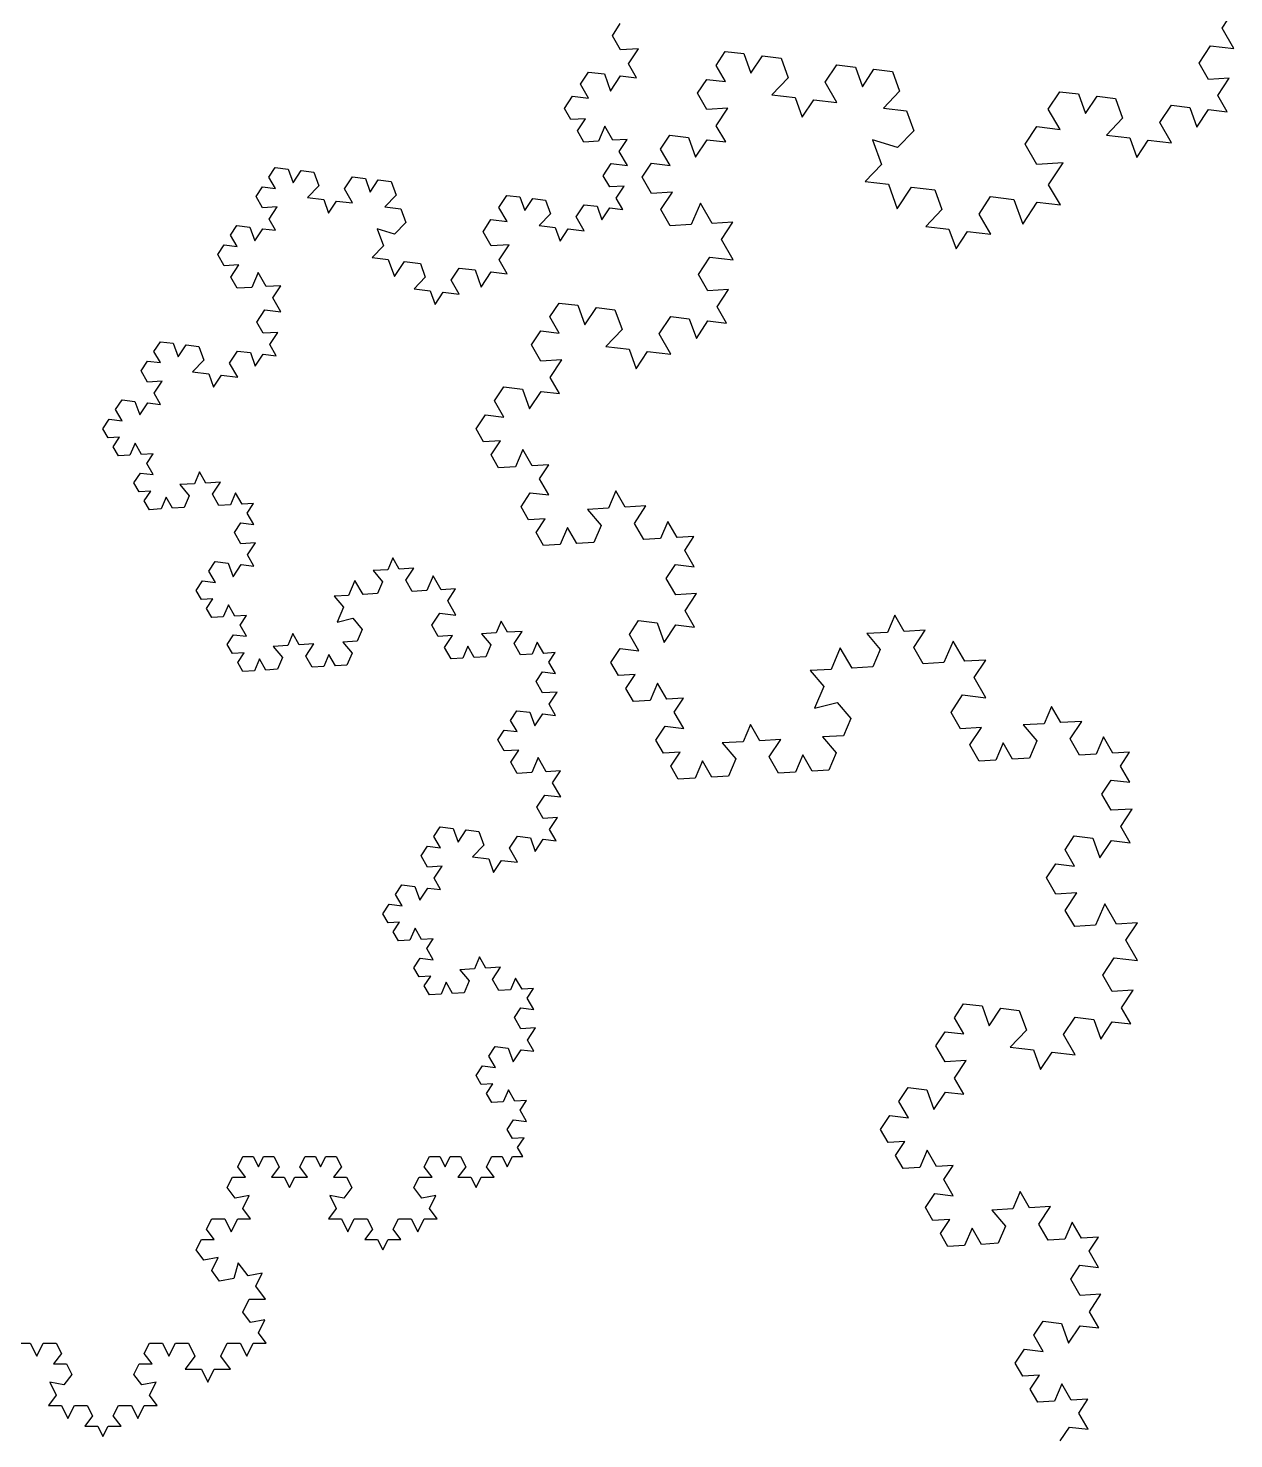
# Model space of a CAD drawing. Header units: inches. Extents: x 15 to 91, y 8 to 301.
# Drawn here: x 54.75 to 59.05, y 245.2 to 250.24 of the extents above; entities that cross this region are included whole.
import ezdxf

# ---------------------------------------------------------------- set-up
doc = ezdxf.new("R2010")
doc.units = ezdxf.units.IN
doc.header["$MEASUREMENT"] = 0
doc.layers.add('2 - Engrave - Shallow (VECTOR)', color=1, linetype='Continuous', true_color=0xff0000)

msp = doc.modelspace()

# ---------------------------------------------------------------- linework, layer by layer
at = {"layer": '2 - Engrave - Shallow (VECTOR)'}
for p, q in [((59.011, 250.2351), (59.0522, 250.2975)), ((56.833, 250.2084), (56.8615, 250.2516)), ((56.8619, 250.1583), (56.833, 250.2084)), ((59.0528, 250.1627), (59.011, 250.2351)), ((56.9265, 250.1621), (56.8619, 250.1583)), ((56.8909, 250.1081), (56.9265, 250.1621)), ((58.9286, 250.1103), (58.9698, 250.1727)), ((58.9698, 250.1727), (59.0528, 250.1627)), ((56.9198, 250.058), (56.8909, 250.1081)), ((57.2034, 250.1026), (57.2363, 250.1525)), ((57.2363, 250.1525), (57.3027, 250.1445)), ((57.3027, 250.1445), (57.3279, 250.0742)), ((57.3279, 250.0742), (57.3691, 250.1365)), ((57.3691, 250.1365), (57.4355, 250.1285)), ((57.4355, 250.1285), (57.4607, 250.0582)), ((58.962, 250.0524), (58.9286, 250.1103)), ((56.7189, 250.0356), (56.7474, 250.0788)), ((56.7474, 250.0788), (56.8049, 250.0719)), ((56.8049, 250.0719), (56.8267, 250.0109)), ((56.8267, 250.0109), (56.8624, 250.0649)), ((56.8624, 250.0649), (56.9198, 250.058)), ((57.2368, 250.0447), (57.2034, 250.1026)), ((57.4607, 250.0582), (57.4029, 249.9978)), ((57.5935, 250.0422), (57.6347, 250.1046)), ((57.6347, 250.1046), (57.7011, 250.0966)), ((57.7011, 250.0966), (57.7263, 250.0262)), ((57.7263, 250.0262), (57.7675, 250.0886)), ((57.7675, 250.0886), (57.8338, 250.0806)), ((57.8338, 250.0806), (57.859, 250.0102)), ((59.0367, 250.0569), (58.962, 250.0524)), ((58.9955, 249.9945), (59.0367, 250.0569)), ((56.7479, 249.9855), (56.7189, 250.0356)), ((57.1374, 250.0028), (57.1704, 250.0527)), ((57.1704, 250.0527), (57.2368, 250.0447)), ((57.6353, 249.9698), (57.5935, 250.0422)), ((57.859, 250.0102), (57.8013, 249.9498)), ((58.3902, 249.9462), (58.4314, 250.0086)), ((58.4314, 250.0086), (58.4978, 250.0006)), ((56.6619, 249.9492), (56.6904, 249.9924)), ((56.6904, 249.9924), (56.7479, 249.9855)), ((57.1709, 249.9449), (57.1374, 250.0028)), ((57.4029, 249.9978), (57.4859, 249.9878)), ((57.4859, 249.9878), (57.5111, 249.9174)), ((57.5111, 249.9174), (57.5523, 249.9798)), ((57.5523, 249.9798), (57.6353, 249.9698)), ((58.4978, 250.0006), (58.523, 249.9302)), ((58.523, 249.9302), (58.5642, 249.9926)), ((58.5642, 249.9926), (58.6306, 249.9846)), ((58.6306, 249.9846), (58.6558, 249.9142)), ((58.7885, 249.8982), (58.8297, 249.9606)), ((58.8297, 249.9606), (58.8961, 249.9526)), ((59.0289, 249.9366), (58.9955, 249.9945)), ((56.685, 249.9091), (56.6619, 249.9492)), ((56.7367, 249.9122), (56.685, 249.9091)), ((56.7082, 249.869), (56.7367, 249.9122)), ((57.2455, 249.9494), (57.1709, 249.9449)), ((57.2043, 249.887), (57.2455, 249.9494)), ((57.8013, 249.9498), (57.8842, 249.9398)), ((57.8842, 249.9398), (57.9094, 249.8694)), ((58.432, 249.8738), (58.3902, 249.9462)), ((58.6558, 249.9142), (58.598, 249.8538)), ((58.8961, 249.9526), (58.9213, 249.8822)), ((58.9213, 249.8822), (58.9625, 249.9446)), ((58.9625, 249.9446), (59.0289, 249.9366)), ((56.7313, 249.8289), (56.7082, 249.869)), ((56.8057, 249.8852), (56.783, 249.832)), ((56.8347, 249.8351), (56.8057, 249.8852)), ((57.2378, 249.8291), (57.2043, 249.887)), ((57.9094, 249.8694), (57.8516, 249.809)), ((58.3078, 249.8214), (58.349, 249.8838)), ((58.349, 249.8838), (58.432, 249.8738)), ((58.598, 249.8538), (58.6809, 249.8438)), ((58.8303, 249.8258), (58.7885, 249.8982)), ((56.783, 249.832), (56.7313, 249.8289)), ((56.8863, 249.8382), (56.8347, 249.8351)), ((56.8578, 249.795), (56.8863, 249.8382)), ((57.0056, 249.8031), (57.0386, 249.8531)), ((57.0391, 249.7452), (57.0056, 249.8031)), ((57.0386, 249.8531), (57.105, 249.8451)), ((57.105, 249.8451), (57.1302, 249.7747)), ((57.1302, 249.7747), (57.1714, 249.8371)), ((57.1714, 249.8371), (57.2378, 249.8291)), ((57.8516, 249.809), (57.7624, 249.8366)), ((57.7624, 249.8366), (57.7939, 249.7486)), ((58.3496, 249.749), (58.3078, 249.8214)), ((58.6809, 249.8438), (58.7061, 249.7734)), ((58.7061, 249.7734), (58.7473, 249.8358)), ((58.7473, 249.8358), (58.8303, 249.8258)), ((56.8867, 249.7449), (56.8578, 249.795)), ((56.9397, 249.7033), (56.9727, 249.7532)), ((56.9727, 249.7532), (57.0391, 249.7452)), ((58.4429, 249.7546), (58.3496, 249.749)), ((58.3914, 249.6766), (58.4429, 249.7546)), ((55.6064, 249.7033), (55.6292, 249.7379)), ((55.6295, 249.6632), (55.6064, 249.7033)), ((55.6292, 249.7379), (55.6752, 249.7323)), ((55.6752, 249.7323), (55.6926, 249.6836)), ((55.6926, 249.6836), (55.7211, 249.7268)), ((55.7211, 249.7268), (55.7671, 249.7213)), ((55.7671, 249.7213), (55.7845, 249.6725)), ((55.8765, 249.6615), (55.905, 249.7046)), ((55.905, 249.7046), (55.9509, 249.6991)), ((56.8008, 249.7086), (56.8293, 249.7518)), ((56.8239, 249.6685), (56.8008, 249.7086)), ((56.8293, 249.7518), (56.8867, 249.7449)), ((56.9731, 249.6454), (56.9397, 249.7033)), ((57.7939, 249.7486), (57.7361, 249.6882)), ((55.5607, 249.6342), (55.5836, 249.6688)), ((55.5836, 249.6688), (55.6295, 249.6632)), ((55.7845, 249.6725), (55.7445, 249.6307)), ((55.9054, 249.6113), (55.8765, 249.6615)), ((55.9509, 249.6991), (55.9684, 249.6504)), ((55.9684, 249.6504), (55.9969, 249.6936)), ((55.9969, 249.6936), (56.0429, 249.688)), ((56.0429, 249.688), (56.0603, 249.6393)), ((56.8756, 249.6716), (56.8239, 249.6685)), ((56.8471, 249.6284), (56.8756, 249.6716)), ((57.7361, 249.6882), (57.819, 249.6782)), ((57.819, 249.6782), (57.8505, 249.5902)), ((57.8505, 249.5902), (57.902, 249.6682)), ((57.902, 249.6682), (57.985, 249.6582)), ((57.985, 249.6582), (58.0102, 249.5878)), ((58.4332, 249.6042), (58.3914, 249.6766)), ((55.5839, 249.5941), (55.5607, 249.6342)), ((55.7445, 249.6307), (55.802, 249.6238)), ((55.802, 249.6238), (55.8194, 249.5751)), ((55.8194, 249.5751), (55.8479, 249.6183)), ((55.8479, 249.6183), (55.9054, 249.6113)), ((56.0603, 249.6393), (56.0203, 249.5975)), ((56.428, 249.595), (56.4565, 249.6382)), ((56.4565, 249.6382), (56.5025, 249.6327)), ((56.5025, 249.6327), (56.52, 249.5839)), ((56.52, 249.5839), (56.5485, 249.6271)), ((56.5485, 249.6271), (56.5944, 249.6216)), ((56.5944, 249.6216), (56.6119, 249.5728)), ((56.7038, 249.5618), (56.7323, 249.605)), ((56.7323, 249.605), (56.7783, 249.5994)), ((56.8702, 249.5884), (56.8471, 249.6284)), ((57.0478, 249.6499), (56.9731, 249.6454)), ((57.0066, 249.5875), (57.0478, 249.6499)), ((57.1475, 249.6109), (57.1147, 249.5341)), ((57.1893, 249.5385), (57.1475, 249.6109)), ((58.143, 249.5718), (58.1842, 249.6342)), ((58.1842, 249.6342), (58.2672, 249.6242)), ((58.2672, 249.6242), (58.2987, 249.5362)), ((58.2987, 249.5362), (58.3502, 249.6142)), ((58.3502, 249.6142), (58.4332, 249.6042)), ((55.6356, 249.5972), (55.5839, 249.5941)), ((55.607, 249.554), (55.6356, 249.5972)), ((55.6302, 249.5139), (55.607, 249.554)), ((56.0203, 249.5975), (56.0778, 249.5906)), ((56.0778, 249.5906), (56.0952, 249.5418)), ((56.371, 249.5086), (56.3995, 249.5518)), ((56.3995, 249.5518), (56.457, 249.5449)), ((56.457, 249.5449), (56.428, 249.595)), ((56.6119, 249.5728), (56.5719, 249.531)), ((56.7327, 249.5117), (56.7038, 249.5618)), ((56.7783, 249.5994), (56.7957, 249.5507)), ((56.7957, 249.5507), (56.8243, 249.5939)), ((56.8243, 249.5939), (56.8702, 249.5884)), ((57.04, 249.5296), (57.0066, 249.5875)), ((58.0102, 249.5878), (57.9524, 249.5274)), ((58.1848, 249.4994), (58.143, 249.5718)), ((55.4695, 249.496), (55.4923, 249.5305)), ((55.4923, 249.5305), (55.5383, 249.525)), ((55.5383, 249.525), (55.5557, 249.4763)), ((55.5557, 249.4763), (55.5842, 249.5195)), ((55.5842, 249.5195), (55.6302, 249.5139)), ((56.0552, 249.5), (55.9934, 249.5191)), ((55.9934, 249.5191), (56.0152, 249.4582)), ((56.0952, 249.5418), (56.0552, 249.5)), ((56.3999, 249.4585), (56.371, 249.5086)), ((56.5719, 249.531), (56.6293, 249.5241)), ((56.6293, 249.5241), (56.6468, 249.4754)), ((56.6468, 249.4754), (56.6753, 249.5186)), ((56.6753, 249.5186), (56.7327, 249.5117)), ((57.1147, 249.5341), (57.04, 249.5296)), ((57.2639, 249.543), (57.1893, 249.5385)), ((57.2227, 249.4806), (57.2639, 249.543)), ((57.9524, 249.5274), (58.0354, 249.5174)), ((58.0354, 249.5174), (58.0606, 249.447)), ((58.0606, 249.447), (58.1018, 249.5094)), ((58.1018, 249.5094), (58.1848, 249.4994)), ((55.4239, 249.4269), (55.4467, 249.4614)), ((55.4467, 249.4614), (55.4926, 249.4559)), ((55.4926, 249.4559), (55.4695, 249.496)), ((56.0152, 249.4582), (55.9752, 249.4164)), ((56.4645, 249.4624), (56.3999, 249.4585)), ((56.4289, 249.4084), (56.4645, 249.4624)), ((57.2645, 249.4082), (57.2227, 249.4806)), ((55.447, 249.3868), (55.4239, 249.4269)), ((55.9752, 249.4164), (56.0326, 249.4095)), ((56.0326, 249.4095), (56.0544, 249.3486)), ((56.0544, 249.3486), (56.0901, 249.4026)), ((56.0901, 249.4026), (56.1475, 249.3956)), ((56.4578, 249.3583), (56.4289, 249.4084)), ((57.1403, 249.3558), (57.1815, 249.4182)), ((57.1815, 249.4182), (57.2645, 249.4082)), ((55.4987, 249.3899), (55.447, 249.3868)), ((55.4701, 249.3467), (55.4987, 249.3899)), ((55.5677, 249.3629), (55.545, 249.3097)), ((55.5966, 249.3128), (55.5677, 249.3629)), ((56.1475, 249.3956), (56.165, 249.3469)), ((56.2569, 249.3358), (56.2854, 249.379)), ((56.2854, 249.379), (56.3429, 249.3721)), ((56.3429, 249.3721), (56.3647, 249.3112)), ((56.3647, 249.3112), (56.4003, 249.3652)), ((56.4003, 249.3652), (56.4578, 249.3583)), ((57.1738, 249.2979), (57.1403, 249.3558)), ((55.4933, 249.3066), (55.4701, 249.3467)), ((55.545, 249.3097), (55.4933, 249.3066)), ((55.6483, 249.3159), (55.5966, 249.3128)), ((55.6198, 249.2727), (55.6483, 249.3159)), ((56.165, 249.3469), (56.125, 249.3051)), ((56.125, 249.3051), (56.1824, 249.2982)), ((56.2858, 249.2857), (56.2569, 249.3358)), ((57.2484, 249.3024), (57.1738, 249.2979)), ((57.2072, 249.24), (57.2484, 249.3024)), ((55.6487, 249.2226), (55.6198, 249.2727)), ((56.1824, 249.2982), (56.1999, 249.2494)), ((56.1999, 249.2494), (56.2284, 249.2926)), ((56.2284, 249.2926), (56.2858, 249.2857)), ((56.6102, 249.2042), (56.6431, 249.2541)), ((56.6431, 249.2541), (56.7095, 249.2461)), ((55.5627, 249.1863), (55.5913, 249.2295)), ((55.5913, 249.2295), (55.6487, 249.2226)), ((56.6436, 249.1463), (56.6102, 249.2042)), ((56.7095, 249.2461), (56.7347, 249.1757)), ((56.7347, 249.1757), (56.7759, 249.2381)), ((56.7759, 249.2381), (56.8423, 249.2301)), ((56.8423, 249.2301), (56.8675, 249.1597)), ((57.0003, 249.1437), (57.0415, 249.2061)), ((57.0415, 249.2061), (57.1079, 249.1981)), ((57.2406, 249.1821), (57.2072, 249.24)), ((55.5859, 249.1462), (55.5627, 249.1863)), ((55.6376, 249.1493), (55.5859, 249.1462)), ((55.609, 249.1061), (55.6376, 249.1493)), ((56.5442, 249.1043), (56.5772, 249.1543)), ((56.5772, 249.1543), (56.6436, 249.1463)), ((56.8675, 249.1597), (56.8097, 249.0993)), ((57.1079, 249.1981), (57.1331, 249.1277)), ((57.1331, 249.1277), (57.1742, 249.1901)), ((57.1742, 249.1901), (57.2406, 249.1821)), ((55.1957, 249.0813), (55.2185, 249.1159)), ((55.2185, 249.1159), (55.2645, 249.1103)), ((55.2645, 249.1103), (55.2819, 249.0616)), ((55.2819, 249.0616), (55.3104, 249.1048)), ((55.3104, 249.1048), (55.3564, 249.0993)), ((55.3564, 249.0993), (55.3738, 249.0505)), ((55.6322, 249.066), (55.609, 249.1061)), ((56.5777, 249.0464), (56.5442, 249.1043)), ((56.8097, 249.0993), (56.8927, 249.0893)), ((57.0421, 249.0713), (57.0003, 249.1437)), ((55.2188, 249.0412), (55.1957, 249.0813)), ((55.3738, 249.0505), (55.3338, 249.0087)), ((55.4658, 249.0394), (55.4943, 249.0826)), ((55.4943, 249.0826), (55.5403, 249.0771)), ((55.5403, 249.0771), (55.5577, 249.0284)), ((55.5577, 249.0284), (55.5862, 249.0716)), ((55.5862, 249.0716), (55.6322, 249.066)), ((56.6523, 249.0509), (56.5777, 249.0464)), ((56.6111, 248.9885), (56.6523, 249.0509)), ((56.8927, 249.0893), (56.9179, 249.0189)), ((56.9179, 249.0189), (56.9591, 249.0813)), ((56.9591, 249.0813), (57.0421, 249.0713)), ((55.1501, 249.0122), (55.1729, 249.0468)), ((55.1732, 248.9721), (55.1501, 249.0122)), ((55.1729, 249.0468), (55.2188, 249.0412)), ((55.3338, 249.0087), (55.3913, 249.0018)), ((55.3913, 249.0018), (55.4087, 248.9531)), ((55.4947, 248.9893), (55.4658, 249.0394)), ((55.2249, 248.9752), (55.1732, 248.9721)), ((55.1964, 248.932), (55.2249, 248.9752)), ((55.4087, 248.9531), (55.4373, 248.9962)), ((55.4373, 248.9962), (55.4947, 248.9893)), ((56.4124, 248.9047), (56.4454, 248.9546)), ((56.4454, 248.9546), (56.5118, 248.9466)), ((56.6445, 248.9306), (56.6111, 248.9885)), ((55.0588, 248.874), (55.0816, 248.9085)), ((55.0816, 248.9085), (55.1276, 248.903)), ((55.1276, 248.903), (55.145, 248.8543)), ((55.145, 248.8543), (55.1735, 248.8975)), ((55.1735, 248.8975), (55.2195, 248.8919)), ((55.2195, 248.8919), (55.1964, 248.932)), ((56.4459, 248.8468), (56.4124, 248.9047)), ((56.5118, 248.9466), (56.537, 248.8762)), ((56.537, 248.8762), (56.5782, 248.9386)), ((56.5782, 248.9386), (56.6445, 248.9306)), ((55.0819, 248.8339), (55.0588, 248.874)), ((56.3465, 248.8049), (56.3795, 248.8548)), ((56.3795, 248.8548), (56.4459, 248.8468)), ((55.0132, 248.8049), (55.036, 248.8394)), ((55.0317, 248.7728), (55.0132, 248.8049)), ((55.036, 248.8394), (55.0819, 248.8339)), ((56.3733, 248.7585), (56.3465, 248.8049)), ((55.073, 248.7753), (55.0317, 248.7728)), ((55.0502, 248.7407), (55.073, 248.7753)), ((55.1282, 248.7537), (55.1101, 248.7111)), ((55.1514, 248.7136), (55.1282, 248.7537)), ((56.433, 248.7621), (56.3733, 248.7585)), ((56.4, 248.7122), (56.433, 248.7621)), ((55.0687, 248.7086), (55.0502, 248.7407)), ((55.1101, 248.7111), (55.0687, 248.7086)), ((55.1927, 248.7161), (55.1514, 248.7136)), ((55.1699, 248.6815), (55.1927, 248.7161)), ((56.4267, 248.6659), (56.4, 248.7122)), ((56.5127, 248.7309), (56.4865, 248.6695)), ((56.5462, 248.673), (56.5127, 248.7309)), ((55.1243, 248.6124), (55.1471, 248.647)), ((55.1471, 248.647), (55.1931, 248.6414)), ((55.1931, 248.6414), (55.1699, 248.6815)), ((55.3584, 248.6514), (55.3402, 248.6088)), ((55.3815, 248.6113), (55.3584, 248.6514)), ((56.4865, 248.6695), (56.4267, 248.6659)), ((56.6059, 248.6766), (56.5462, 248.673)), ((56.5729, 248.6267), (56.6059, 248.6766)), ((55.1428, 248.5803), (55.1243, 248.6124)), ((55.3402, 248.6088), (55.2885, 248.6057)), ((55.2885, 248.6057), (55.322, 248.5662)), ((55.4332, 248.6144), (55.3815, 248.6113)), ((55.4047, 248.5712), (55.4332, 248.6144)), ((56.6063, 248.5688), (56.5729, 248.6267)), ((55.1841, 248.5828), (55.1428, 248.5803)), ((55.1613, 248.5483), (55.1841, 248.5828)), ((55.1798, 248.5162), (55.1613, 248.5483)), ((55.2394, 248.5612), (55.2212, 248.5187)), ((55.2625, 248.5211), (55.2394, 248.5612)), ((55.322, 248.5662), (55.3038, 248.5236)), ((55.4278, 248.5311), (55.4047, 248.5712)), ((55.4874, 248.5761), (55.4692, 248.5336)), ((55.5105, 248.536), (55.4874, 248.5761)), ((56.507, 248.5269), (56.54, 248.5768)), ((56.54, 248.5768), (56.6063, 248.5688)), ((56.8452, 248.5831), (56.8189, 248.5216)), ((56.8786, 248.5252), (56.8452, 248.5831)), ((55.2212, 248.5187), (55.1798, 248.5162)), ((55.3038, 248.5236), (55.2625, 248.5211)), ((55.4692, 248.5336), (55.4278, 248.5311)), ((55.5518, 248.5385), (55.5105, 248.536)), ((55.529, 248.504), (55.5518, 248.5385)), ((55.5522, 248.4639), (55.529, 248.504)), ((56.5337, 248.4805), (56.507, 248.5269)), ((56.8189, 248.5216), (56.7443, 248.5172)), ((56.7443, 248.5172), (56.7926, 248.4601)), ((56.9532, 248.5297), (56.8786, 248.5252)), ((56.912, 248.4673), (56.9532, 248.5297)), ((55.4834, 248.4348), (55.5062, 248.4694)), ((55.5062, 248.4694), (55.5522, 248.4639)), ((56.5935, 248.4841), (56.5337, 248.4805)), ((56.5605, 248.4342), (56.5935, 248.4841)), ((56.6732, 248.453), (56.6469, 248.3915)), ((56.7067, 248.3951), (56.6732, 248.453)), ((56.7926, 248.4601), (56.7664, 248.3986)), ((56.9455, 248.4094), (56.912, 248.4673)), ((57.0314, 248.4745), (57.0052, 248.413)), ((57.0649, 248.4166), (57.0314, 248.4745)), ((55.5065, 248.3948), (55.4834, 248.4348)), ((55.5582, 248.3979), (55.5065, 248.3948)), ((55.5297, 248.3547), (55.5582, 248.3979)), ((56.5872, 248.3879), (56.5605, 248.4342)), ((56.7664, 248.3986), (56.7067, 248.3951)), ((57.0052, 248.413), (56.9455, 248.4094)), ((57.1246, 248.4201), (57.0649, 248.4166)), ((57.0916, 248.3702), (57.1246, 248.4201)), ((55.5528, 248.3146), (55.5297, 248.3547)), ((56.0489, 248.3443), (56.0307, 248.3018)), ((56.072, 248.3042), (56.0489, 248.3443)), ((56.6469, 248.3915), (56.5872, 248.3879)), ((57.1251, 248.3123), (57.0916, 248.3702)), ((55.3921, 248.2966), (55.4149, 248.3312)), ((55.4153, 248.2565), (55.3921, 248.2966)), ((55.4149, 248.3312), (55.4609, 248.3256)), ((55.4609, 248.3256), (55.4784, 248.2769)), ((55.4784, 248.2769), (55.5069, 248.3201)), ((55.5069, 248.3201), (55.5528, 248.3146)), ((56.0307, 248.3018), (55.979, 248.2987)), ((55.979, 248.2987), (56.0125, 248.2592)), ((56.1237, 248.3073), (56.072, 248.3042)), ((56.0951, 248.2641), (56.1237, 248.3073)), ((57.0257, 248.2704), (57.0587, 248.3203)), ((57.0587, 248.3203), (57.1251, 248.3123)), ((55.3465, 248.2275), (55.3693, 248.2621)), ((55.3693, 248.2621), (55.4153, 248.2565)), ((55.9137, 248.2636), (55.891, 248.2104)), ((55.9426, 248.2135), (55.9137, 248.2636)), ((56.0125, 248.2592), (55.9943, 248.2166)), ((56.1183, 248.2241), (56.0951, 248.2641)), ((56.1927, 248.2804), (56.17, 248.2272)), ((56.2216, 248.2303), (56.1927, 248.2804)), ((57.0592, 248.2125), (57.0257, 248.2704)), ((55.365, 248.1954), (55.3465, 248.2275)), ((55.4064, 248.1979), (55.365, 248.1954)), ((55.3835, 248.1634), (55.4064, 248.1979)), ((55.891, 248.2104), (55.8393, 248.2073)), ((55.8393, 248.2073), (55.8728, 248.1678)), ((55.9943, 248.2166), (55.9426, 248.2135)), ((56.17, 248.2272), (56.1183, 248.2241)), ((56.2733, 248.2334), (56.2216, 248.2303)), ((56.2448, 248.1902), (56.2733, 248.2334)), ((57.1338, 248.217), (57.0592, 248.2125)), ((57.0926, 248.1546), (57.1338, 248.217)), ((55.4021, 248.1313), (55.3835, 248.1634)), ((55.4616, 248.1763), (55.4434, 248.1338)), ((55.4847, 248.1362), (55.4616, 248.1763)), ((55.8728, 248.1678), (55.85, 248.1146)), ((56.1877, 248.1038), (56.2163, 248.147)), ((56.2163, 248.147), (56.2737, 248.14)), ((56.2737, 248.14), (56.2448, 248.1902)), ((57.126, 248.0967), (57.0926, 248.1546)), ((55.4434, 248.1338), (55.4021, 248.1313)), ((55.5261, 248.1387), (55.4847, 248.1362)), ((55.5032, 248.1042), (55.5261, 248.1387)), ((55.5264, 248.0641), (55.5032, 248.1042)), ((55.85, 248.1146), (55.9063, 248.1284)), ((55.9063, 248.1284), (55.9397, 248.0889)), ((56.2109, 248.0637), (56.1877, 248.1038)), ((56.4357, 248.1187), (56.4176, 248.0761)), ((56.4589, 248.0786), (56.4357, 248.1187)), ((56.8939, 248.0707), (56.9269, 248.1207)), ((56.9269, 248.1207), (56.9932, 248.1127)), ((56.9932, 248.1127), (57.0184, 248.0423)), ((57.0184, 248.0423), (57.0596, 248.1047)), ((57.0596, 248.1047), (57.126, 248.0967)), ((57.8425, 248.1397), (57.8162, 248.0782)), ((57.8759, 248.0817), (57.8425, 248.1397)), ((55.4576, 248.0351), (55.4804, 248.0696)), ((55.4804, 248.0696), (55.5264, 248.0641)), ((55.6917, 248.074), (55.6735, 248.0314)), ((55.7149, 248.0339), (55.6917, 248.074)), ((55.9215, 248.0463), (55.8699, 248.0432)), ((55.8699, 248.0432), (55.9034, 248.0037)), ((55.9397, 248.0889), (55.9215, 248.0463)), ((56.2626, 248.0668), (56.2109, 248.0637)), ((56.234, 248.0236), (56.2626, 248.0668)), ((56.4176, 248.0761), (56.3659, 248.073)), ((56.3659, 248.073), (56.3994, 248.0335)), ((56.5106, 248.0817), (56.4589, 248.0786)), ((56.482, 248.0385), (56.5106, 248.0817)), ((56.5647, 248.0434), (56.5465, 248.0009)), ((56.5879, 248.0033), (56.5647, 248.0434)), ((56.9273, 248.0128), (56.8939, 248.0707)), ((57.8162, 248.0782), (57.7416, 248.0737)), ((57.7416, 248.0737), (57.79, 248.0167)), ((57.9506, 248.0862), (57.8759, 248.0817)), ((57.9094, 248.0238), (57.9506, 248.0862)), ((58.0503, 248.0473), (58.0174, 247.9704)), ((58.0921, 247.9749), (58.0503, 248.0473)), ((55.4761, 248.003), (55.4576, 248.0351)), ((55.5175, 248.0055), (55.4761, 248.003)), ((55.4947, 247.9709), (55.5175, 248.0055)), ((55.6735, 248.0314), (55.6219, 248.0283)), ((55.6219, 248.0283), (55.6554, 247.9889)), ((55.7665, 248.037), (55.7149, 248.0339)), ((55.738, 247.9938), (55.7665, 248.037)), ((55.7612, 247.9537), (55.738, 247.9938)), ((55.8207, 247.9988), (55.8025, 247.9562)), ((55.8438, 247.9587), (55.8207, 247.9988)), ((55.9034, 248.0037), (55.8852, 247.9612)), ((56.2572, 247.9835), (56.234, 248.0236)), ((56.3167, 248.0285), (56.2985, 247.986)), ((56.3399, 247.9885), (56.3167, 248.0285)), ((56.3812, 247.9909), (56.3399, 247.9885)), ((56.3994, 248.0335), (56.3812, 247.9909)), ((56.5052, 247.9984), (56.482, 248.0385)), ((56.5465, 248.0009), (56.5052, 247.9984)), ((56.6292, 248.0058), (56.5879, 248.0033)), ((56.6064, 247.9713), (56.6292, 248.0058)), ((56.828, 247.9709), (56.8609, 248.0208)), ((56.8609, 248.0208), (56.9273, 248.0128)), ((57.6473, 248.0231), (57.6144, 247.9462)), ((57.6891, 247.9507), (57.6473, 248.0231)), ((57.79, 248.0167), (57.7637, 247.9552)), ((57.9428, 247.9659), (57.9094, 248.0238)), ((55.5132, 247.9388), (55.4947, 247.9709)), ((55.5545, 247.9413), (55.5132, 247.9388)), ((55.5727, 247.9839), (55.5545, 247.9413)), ((55.5958, 247.9438), (55.5727, 247.9839)), ((55.6372, 247.9463), (55.5958, 247.9438)), ((55.6554, 247.9889), (55.6372, 247.9463)), ((55.8025, 247.9562), (55.7612, 247.9537)), ((55.8852, 247.9612), (55.8438, 247.9587)), ((56.2985, 247.986), (56.2572, 247.9835)), ((56.6295, 247.9312), (56.6064, 247.9713)), ((56.8547, 247.9246), (56.828, 247.9709)), ((57.6144, 247.9462), (57.5398, 247.9417)), ((57.5398, 247.9417), (57.5882, 247.8847)), ((57.7637, 247.9552), (57.6891, 247.9507)), ((58.0174, 247.9704), (57.9428, 247.9659)), ((58.1667, 247.9794), (58.0921, 247.9749)), ((58.1255, 247.917), (58.1667, 247.9794)), ((56.5607, 247.9022), (56.5836, 247.9367)), ((56.5839, 247.8621), (56.5607, 247.9022)), ((56.5836, 247.9367), (56.6295, 247.9312)), ((56.9144, 247.9282), (56.8547, 247.9246)), ((56.8815, 247.8782), (56.9144, 247.9282)), ((56.9942, 247.897), (56.9679, 247.8355)), ((57.0276, 247.8391), (56.9942, 247.897)), ((58.1673, 247.8446), (58.1255, 247.917)), ((56.6356, 247.8652), (56.5839, 247.8621)), ((56.607, 247.822), (56.6356, 247.8652)), ((56.9082, 247.8319), (56.8815, 247.8782)), ((57.0873, 247.8427), (57.0276, 247.8391)), ((57.0544, 247.7928), (57.0873, 247.8427)), ((57.5882, 247.8847), (57.5553, 247.8078)), ((58.0431, 247.7922), (58.0843, 247.8546)), ((58.0843, 247.8546), (58.1673, 247.8446)), ((56.4695, 247.7639), (56.4923, 247.7985)), ((56.4923, 247.7985), (56.5383, 247.7929)), ((56.5383, 247.7929), (56.5557, 247.7442)), ((56.6302, 247.7819), (56.607, 247.822)), ((56.9679, 247.8355), (56.9082, 247.8319)), ((57.0878, 247.7348), (57.0544, 247.7928)), ((57.5553, 247.8078), (57.6365, 247.8277)), ((57.6365, 247.8277), (57.6849, 247.7707)), ((58.0765, 247.7343), (58.0431, 247.7922)), ((58.4013, 247.8137), (58.3751, 247.7522)), ((58.4348, 247.7558), (58.4013, 247.8137)), ((56.4926, 247.7238), (56.4695, 247.7639)), ((56.5557, 247.7442), (56.5842, 247.7874)), ((56.5842, 247.7874), (56.6302, 247.7819)), ((56.9885, 247.6929), (57.0214, 247.7428)), ((57.0214, 247.7428), (57.0878, 247.7348)), ((57.3266, 247.7492), (57.3004, 247.6877)), ((57.3601, 247.6913), (57.3266, 247.7492)), ((57.6849, 247.7707), (57.6586, 247.7092)), ((58.1512, 247.7387), (58.0765, 247.7343)), ((58.11, 247.6764), (58.1512, 247.7387)), ((58.3751, 247.7522), (58.3004, 247.7477)), ((58.3004, 247.7477), (58.3488, 247.6907)), ((58.5094, 247.7602), (58.4348, 247.7558)), ((58.4682, 247.6979), (58.5094, 247.7602)), ((56.4239, 247.6948), (56.4467, 247.7294)), ((56.447, 247.6547), (56.4239, 247.6948)), ((56.4467, 247.7294), (56.4926, 247.7238)), ((57.0152, 247.6466), (56.9885, 247.6929)), ((57.4347, 247.6957), (57.3601, 247.6913)), ((57.3935, 247.6333), (57.4347, 247.6957)), ((57.6586, 247.7092), (57.584, 247.7047)), ((57.584, 247.7047), (57.6323, 247.6477)), ((58.3488, 247.6907), (58.3225, 247.6292)), ((58.5016, 247.6399), (58.4682, 247.6979)), ((58.5876, 247.705), (58.5614, 247.6435)), ((58.6211, 247.6471), (58.5876, 247.705)), ((56.4987, 247.6578), (56.447, 247.6547)), ((56.4701, 247.6146), (56.4987, 247.6578)), ((57.0749, 247.6502), (57.0152, 247.6466)), ((57.042, 247.6003), (57.0749, 247.6502)), ((57.3004, 247.6877), (57.2257, 247.6832)), ((57.2257, 247.6832), (57.2741, 247.6262)), ((57.5129, 247.6405), (57.4867, 247.579)), ((57.5464, 247.5826), (57.5129, 247.6405)), ((57.6323, 247.6477), (57.6061, 247.5862)), ((58.1434, 247.6184), (58.11, 247.6764)), ((58.2294, 247.6835), (58.2031, 247.622)), ((58.2628, 247.6256), (58.2294, 247.6835)), ((58.5614, 247.6435), (58.5016, 247.6399)), ((58.6808, 247.6507), (58.6211, 247.6471)), ((58.6478, 247.6008), (58.6808, 247.6507)), ((56.4933, 247.5745), (56.4701, 247.6146)), ((56.5677, 247.6309), (56.545, 247.5776)), ((56.5966, 247.5807), (56.5677, 247.6309)), ((57.0687, 247.5539), (57.042, 247.6003)), ((57.1547, 247.619), (57.1284, 247.5575)), ((57.1881, 247.5611), (57.1547, 247.619)), ((57.2741, 247.6262), (57.2478, 247.5647)), ((57.427, 247.5754), (57.3935, 247.6333)), ((58.2031, 247.622), (58.1434, 247.6184)), ((58.3225, 247.6292), (58.2628, 247.6256)), ((58.6812, 247.5429), (58.6478, 247.6008)), ((56.545, 247.5776), (56.4933, 247.5745)), ((56.6483, 247.5838), (56.5966, 247.5807)), ((56.6198, 247.5406), (56.6483, 247.5838)), ((56.6487, 247.4905), (56.6198, 247.5406)), ((57.1284, 247.5575), (57.0687, 247.5539)), ((57.2478, 247.5647), (57.1881, 247.5611)), ((57.4867, 247.579), (57.427, 247.5754)), ((57.6061, 247.5862), (57.5464, 247.5826)), ((58.5819, 247.501), (58.6148, 247.5509)), ((58.6148, 247.5509), (58.6812, 247.5429)), ((56.5627, 247.4543), (56.5913, 247.4975)), ((56.5913, 247.4975), (56.6487, 247.4905)), ((58.6153, 247.443), (58.5819, 247.501)), ((56.5859, 247.4142), (56.5627, 247.4543)), ((58.69, 247.4475), (58.6153, 247.443)), ((58.6488, 247.3851), (58.69, 247.4475)), ((56.6376, 247.4173), (56.5859, 247.4142)), ((56.609, 247.3741), (56.6376, 247.4173)), ((56.1957, 247.3493), (56.2185, 247.3838)), ((56.2188, 247.3092), (56.1957, 247.3493)), ((56.2185, 247.3838), (56.2645, 247.3783)), ((56.2645, 247.3783), (56.2819, 247.3295)), ((56.2819, 247.3295), (56.3104, 247.3727)), ((56.3104, 247.3727), (56.3564, 247.3672)), ((56.3564, 247.3672), (56.3738, 247.3185)), ((56.4658, 247.3074), (56.4943, 247.3506)), ((56.4943, 247.3506), (56.5403, 247.345)), ((56.5403, 247.345), (56.5577, 247.2963)), ((56.5577, 247.2963), (56.5862, 247.3395)), ((56.5862, 247.3395), (56.6322, 247.334)), ((56.6322, 247.334), (56.609, 247.3741)), ((58.4501, 247.3013), (58.483, 247.3512)), ((58.483, 247.3512), (58.5494, 247.3432)), ((58.5494, 247.3432), (58.5746, 247.2728)), ((58.6822, 247.3272), (58.6488, 247.3851)), ((56.1501, 247.2801), (56.1729, 247.3147)), ((56.1729, 247.3147), (56.2188, 247.3092)), ((56.3738, 247.3185), (56.3338, 247.2767)), ((56.4947, 247.2573), (56.4658, 247.3074)), ((58.4835, 247.2434), (58.4501, 247.3013)), ((58.5746, 247.2728), (58.6158, 247.3352)), ((58.6158, 247.3352), (58.6822, 247.3272)), ((56.1732, 247.2401), (56.1501, 247.2801)), ((56.2249, 247.2432), (56.1732, 247.2401)), ((56.1964, 247.2), (56.2249, 247.2432)), ((56.3338, 247.2767), (56.3913, 247.2697)), ((56.3913, 247.2697), (56.4087, 247.221)), ((56.4087, 247.221), (56.4373, 247.2642)), ((56.4373, 247.2642), (56.4947, 247.2573)), ((58.3842, 247.2015), (58.4171, 247.2514)), ((58.4171, 247.2514), (58.4835, 247.2434)), ((56.2195, 247.1599), (56.1964, 247.2)), ((58.4176, 247.1436), (58.3842, 247.2015)), ((56.0588, 247.1419), (56.0816, 247.1765)), ((56.0819, 247.1018), (56.0588, 247.1419)), ((56.0816, 247.1765), (56.1276, 247.1709)), ((56.1276, 247.1709), (56.145, 247.1222)), ((56.145, 247.1222), (56.1735, 247.1654)), ((56.1735, 247.1654), (56.2195, 247.1599)), ((58.4922, 247.148), (58.4176, 247.1436)), ((58.451, 247.0856), (58.4922, 247.148)), ((56.0132, 247.0728), (56.036, 247.1074)), ((56.036, 247.1074), (56.0819, 247.1018)), ((58.4845, 247.0277), (58.451, 247.0856)), ((58.5919, 247.1091), (58.5591, 247.0322)), ((58.6337, 247.0367), (58.5919, 247.1091)), ((56.0317, 247.0407), (56.0132, 247.0728)), ((56.073, 247.0432), (56.0317, 247.0407)), ((56.0502, 247.0087), (56.073, 247.0432)), ((58.7084, 247.0412), (58.6337, 247.0367)), ((58.6672, 246.9788), (58.7084, 247.0412)), ((56.0687, 246.9766), (56.0502, 247.0087)), ((56.1282, 247.0216), (56.1101, 246.9791)), ((56.1514, 246.9815), (56.1282, 247.0216)), ((56.1927, 246.984), (56.1514, 246.9815)), ((56.1699, 246.9495), (56.1927, 246.984)), ((58.5591, 247.0322), (58.4845, 247.0277)), ((56.1101, 246.9791), (56.0687, 246.9766)), ((56.1931, 246.9094), (56.1699, 246.9495)), ((58.709, 246.9064), (58.6672, 246.9788)), ((56.1243, 246.8804), (56.1471, 246.9149)), ((56.1471, 246.9149), (56.1931, 246.9094)), ((56.3584, 246.9193), (56.3402, 246.8767)), ((56.3815, 246.8792), (56.3584, 246.9193)), ((56.4332, 246.8823), (56.3815, 246.8792)), ((56.4047, 246.8391), (56.4332, 246.8823)), ((58.5848, 246.854), (58.626, 246.9164)), ((58.626, 246.9164), (58.709, 246.9064)), ((56.1428, 246.8483), (56.1243, 246.8804)), ((56.1841, 246.8508), (56.1428, 246.8483)), ((56.1613, 246.8162), (56.1841, 246.8508)), ((56.3402, 246.8767), (56.2885, 246.8736)), ((56.2885, 246.8736), (56.322, 246.8342)), ((56.322, 246.8342), (56.3038, 246.7916)), ((56.4278, 246.799), (56.4047, 246.8391)), ((56.4874, 246.8441), (56.4692, 246.8015)), ((56.5105, 246.804), (56.4874, 246.8441)), ((58.6182, 246.7961), (58.5848, 246.854)), ((56.1798, 246.7841), (56.1613, 246.8162)), ((56.2212, 246.7866), (56.1798, 246.7841)), ((56.2394, 246.8292), (56.2212, 246.7866)), ((56.2625, 246.7891), (56.2394, 246.8292)), ((56.3038, 246.7916), (56.2625, 246.7891)), ((56.4692, 246.8015), (56.4278, 246.799)), ((56.5518, 246.8065), (56.5105, 246.804)), ((56.529, 246.7719), (56.5518, 246.8065)), ((58.6928, 246.8006), (58.6182, 246.7961)), ((58.6516, 246.7382), (58.6928, 246.8006)), ((56.4834, 246.7028), (56.5062, 246.7374)), ((56.5062, 246.7374), (56.5522, 246.7318)), ((56.5522, 246.7318), (56.529, 246.7719)), ((58.0546, 246.7023), (58.0876, 246.7522)), ((58.0876, 246.7522), (58.1539, 246.7442)), ((58.1539, 246.7442), (58.1791, 246.6738)), ((58.1791, 246.6738), (58.2203, 246.7362)), ((58.2203, 246.7362), (58.2867, 246.7282)), ((58.6851, 246.6802), (58.6516, 246.7382)), ((56.5065, 246.6627), (56.4834, 246.7028)), ((58.088, 246.6444), (58.0546, 246.7023)), ((58.2867, 246.7282), (58.3119, 246.6578)), ((58.4447, 246.6419), (58.4859, 246.7042)), ((58.4859, 246.7042), (58.5523, 246.6962)), ((58.5523, 246.6962), (58.5775, 246.6259)), ((58.5775, 246.6259), (58.6187, 246.6882)), ((58.6187, 246.6882), (58.6851, 246.6802)), ((56.5582, 246.6658), (56.5065, 246.6627)), ((56.5297, 246.6226), (56.5582, 246.6658)), ((57.9887, 246.6025), (58.0216, 246.6524)), ((58.0216, 246.6524), (58.088, 246.6444)), ((58.3119, 246.6578), (58.2541, 246.5975)), ((58.4865, 246.5695), (58.4447, 246.6419)), ((56.3921, 246.5646), (56.4149, 246.5991)), ((56.4149, 246.5991), (56.4609, 246.5936)), ((56.4609, 246.5936), (56.4784, 246.5449)), ((56.4784, 246.5449), (56.5069, 246.5881)), ((56.5069, 246.5881), (56.5528, 246.5825)), ((56.5528, 246.5825), (56.5297, 246.6226)), ((58.0221, 246.5446), (57.9887, 246.6025)), ((58.2541, 246.5975), (58.3371, 246.5875)), ((58.3371, 246.5875), (58.3623, 246.5171)), ((56.3465, 246.4955), (56.3693, 246.53)), ((56.3693, 246.53), (56.4153, 246.5245)), ((56.4153, 246.5245), (56.3921, 246.5646)), ((58.0968, 246.5491), (58.0221, 246.5446)), ((58.0556, 246.4867), (58.0968, 246.5491)), ((58.3623, 246.5171), (58.4035, 246.5795)), ((58.4035, 246.5795), (58.4865, 246.5695)), ((56.365, 246.4634), (56.3465, 246.4955)), ((58.089, 246.4288), (58.0556, 246.4867)), ((56.4064, 246.4659), (56.365, 246.4634)), ((56.3835, 246.4313), (56.4064, 246.4659)), ((56.4021, 246.3992), (56.3835, 246.4313)), ((56.4616, 246.4443), (56.4434, 246.4017)), ((56.4847, 246.4042), (56.4616, 246.4443)), ((57.8569, 246.4028), (57.8898, 246.4528)), ((57.8898, 246.4528), (57.9562, 246.4448)), ((57.9562, 246.4448), (57.9814, 246.3744)), ((57.9814, 246.3744), (58.0226, 246.4368)), ((58.0226, 246.4368), (58.089, 246.4288)), ((56.4434, 246.4017), (56.4021, 246.3992)), ((56.5261, 246.4067), (56.4847, 246.4042)), ((56.5032, 246.3721), (56.5261, 246.4067)), ((57.8903, 246.3449), (57.8569, 246.4028)), ((56.4576, 246.303), (56.4804, 246.3376)), ((56.4804, 246.3376), (56.5264, 246.332)), ((56.5264, 246.332), (56.5032, 246.3721)), ((57.7909, 246.303), (57.8239, 246.3529)), ((57.8239, 246.3529), (57.8903, 246.3449)), ((56.4761, 246.2709), (56.4576, 246.303)), ((57.8177, 246.2567), (57.7909, 246.303)), ((56.5175, 246.2734), (56.4761, 246.2709)), ((56.4947, 246.2389), (56.5175, 246.2734)), ((56.5132, 246.2068), (56.4947, 246.2389)), ((57.8774, 246.2603), (57.8177, 246.2567)), ((57.8444, 246.2103), (57.8774, 246.2603)), ((57.9572, 246.2291), (57.9309, 246.1676)), ((57.9906, 246.1712), (57.9572, 246.2291)), ((55.4947, 246.1697), (55.5132, 246.2068)), ((55.5132, 246.2068), (55.5502, 246.2068)), ((55.5502, 246.2068), (55.5687, 246.1697)), ((55.5687, 246.1697), (55.5872, 246.2068)), ((55.5872, 246.2068), (55.6243, 246.2068)), ((55.6243, 246.2068), (55.6428, 246.1697)), ((55.7169, 246.1697), (55.7354, 246.2068)), ((55.7354, 246.2068), (55.7724, 246.2068)), ((55.7724, 246.2068), (55.7909, 246.1697)), ((55.7909, 246.1697), (55.8095, 246.2068)), ((55.8095, 246.2068), (55.8465, 246.2068)), ((55.8465, 246.2068), (55.865, 246.1697)), ((56.1613, 246.1697), (56.1798, 246.2068)), ((56.1798, 246.2068), (56.2169, 246.2068)), ((56.2169, 246.2068), (56.2354, 246.1697)), ((56.2354, 246.1697), (56.2539, 246.2068)), ((56.2539, 246.2068), (56.2909, 246.2068)), ((56.2909, 246.2068), (56.3095, 246.1697)), ((56.3835, 246.1697), (56.4021, 246.2068)), ((56.4021, 246.2068), (56.4391, 246.2068)), ((56.4391, 246.2068), (56.4576, 246.1697)), ((56.4576, 246.1697), (56.4761, 246.2068)), ((56.4761, 246.2068), (56.5132, 246.2068)), ((57.8712, 246.164), (57.8444, 246.2103)), ((55.4576, 246.0957), (55.4761, 246.1327)), ((55.4761, 246.1327), (55.5224, 246.1327)), ((55.5224, 246.1327), (55.4947, 246.1697)), ((55.6428, 246.1697), (55.615, 246.1327)), ((55.615, 246.1327), (55.6613, 246.1327)), ((55.6613, 246.1327), (55.6798, 246.0957)), ((55.6798, 246.0957), (55.6984, 246.1327)), ((55.6984, 246.1327), (55.7447, 246.1327)), ((55.7447, 246.1327), (55.7169, 246.1697)), ((55.865, 246.1697), (55.8372, 246.1327)), ((55.8372, 246.1327), (55.8835, 246.1327)), ((55.8835, 246.1327), (55.9021, 246.0957)), ((56.1243, 246.0957), (56.1428, 246.1327)), ((56.1428, 246.1327), (56.1891, 246.1327)), ((56.1891, 246.1327), (56.1613, 246.1697)), ((56.3095, 246.1697), (56.2817, 246.1327)), ((56.2817, 246.1327), (56.328, 246.1327)), ((56.328, 246.1327), (56.3465, 246.0957)), ((56.3465, 246.0957), (56.365, 246.1327)), ((56.365, 246.1327), (56.4113, 246.1327)), ((56.4113, 246.1327), (56.3835, 246.1697)), ((57.9309, 246.1676), (57.8712, 246.164)), ((58.0503, 246.1748), (57.9906, 246.1712)), ((58.0174, 246.1249), (58.0503, 246.1748)), ((55.4854, 246.0586), (55.4576, 246.0957)), ((55.9021, 246.0957), (55.8743, 246.0586)), ((56.1521, 246.0586), (56.1243, 246.0957)), ((58.0508, 246.0669), (58.0174, 246.1249)), ((58.2896, 246.0813), (58.2633, 246.0198)), ((58.323, 246.0234), (58.2896, 246.0813)), ((55.5363, 246.0679), (55.4854, 246.0586)), ((55.5132, 246.0216), (55.5363, 246.0679)), ((55.8743, 246.0586), (55.8234, 246.0679)), ((55.8234, 246.0679), (55.8465, 246.0216)), ((56.203, 246.0679), (56.1521, 246.0586)), ((56.1798, 246.0216), (56.203, 246.0679)), ((57.9514, 246.025), (57.9844, 246.0749)), ((57.9844, 246.0749), (58.0508, 246.0669)), ((58.3977, 246.0278), (58.323, 246.0234)), ((58.3565, 245.9654), (58.3977, 246.0278)), ((55.3835, 245.9475), (55.4021, 245.9846)), ((55.4021, 245.9846), (55.4484, 245.9846)), ((55.4484, 245.9846), (55.4715, 245.9383)), ((55.4715, 245.9383), (55.4947, 245.9846)), ((55.4947, 245.9846), (55.5409, 245.9846)), ((55.5409, 245.9846), (55.5132, 246.0216)), ((55.8465, 246.0216), (55.8187, 245.9846)), ((55.8187, 245.9846), (55.865, 245.9846)), ((55.865, 245.9846), (55.8882, 245.9383)), ((55.8882, 245.9383), (55.9113, 245.9846)), ((55.9113, 245.9846), (55.9576, 245.9846)), ((55.9576, 245.9846), (55.9761, 245.9475)), ((56.0502, 245.9475), (56.0687, 245.9846)), ((56.0687, 245.9846), (56.115, 245.9846)), ((56.115, 245.9846), (56.1382, 245.9383)), ((56.1382, 245.9383), (56.1613, 245.9846)), ((56.1613, 245.9846), (56.2076, 245.9846)), ((56.2076, 245.9846), (56.1798, 246.0216)), ((57.9782, 245.9787), (57.9514, 246.025)), ((58.0379, 245.9823), (57.9782, 245.9787)), ((58.0049, 245.9324), (58.0379, 245.9823)), ((58.2633, 246.0198), (58.1887, 246.0153)), ((58.1887, 246.0153), (58.2371, 245.9583)), ((55.4113, 245.9105), (55.3835, 245.9475)), ((55.9761, 245.9475), (55.9484, 245.9105)), ((56.078, 245.9105), (56.0502, 245.9475)), ((58.0317, 245.886), (58.0049, 245.9324)), ((58.1177, 245.9511), (58.0914, 245.8896)), ((58.1511, 245.8932), (58.1177, 245.9511)), ((58.2371, 245.9583), (58.2108, 245.8968)), ((58.3899, 245.9075), (58.3565, 245.9654)), ((58.4759, 245.9726), (58.4496, 245.9111)), ((58.5093, 245.9147), (58.4759, 245.9726)), ((55.3465, 245.8735), (55.365, 245.9105)), ((55.365, 245.9105), (55.4113, 245.9105)), ((55.9484, 245.9105), (55.9947, 245.9105)), ((55.9947, 245.9105), (56.0132, 245.8735)), ((56.0132, 245.8735), (56.0317, 245.9105)), ((56.0317, 245.9105), (56.078, 245.9105)), ((58.0914, 245.8896), (58.0317, 245.886)), ((58.2108, 245.8968), (58.1511, 245.8932)), ((58.4496, 245.9111), (58.3899, 245.9075)), ((58.569, 245.9183), (58.5093, 245.9147)), ((58.5361, 245.8684), (58.569, 245.9183)), ((55.3743, 245.8364), (55.3465, 245.8735)), ((55.4252, 245.8457), (55.3743, 245.8364)), ((55.4021, 245.7994), (55.4252, 245.8457)), ((55.497, 245.8272), (55.4808, 245.7716)), ((55.5317, 245.7809), (55.497, 245.8272)), ((58.5695, 245.8105), (58.5361, 245.8684)), ((55.4298, 245.7623), (55.4021, 245.7994)), ((55.5826, 245.7901), (55.5317, 245.7809)), ((55.5595, 245.7438), (55.5826, 245.7901)), ((58.4702, 245.7685), (58.5031, 245.8185)), ((58.5031, 245.8185), (58.5695, 245.8105)), ((55.4808, 245.7716), (55.4298, 245.7623)), ((55.5942, 245.6975), (55.5595, 245.7438)), ((58.5036, 245.7106), (58.4702, 245.7685)), ((55.5132, 245.6512), (55.5363, 245.6975)), ((55.5363, 245.6975), (55.5942, 245.6975)), ((58.5782, 245.7151), (58.5036, 245.7106)), ((58.537, 245.6527), (58.5782, 245.7151)), ((55.5409, 245.6142), (55.5132, 245.6512)), ((55.5919, 245.6235), (55.5409, 245.6142)), ((55.5687, 245.5772), (55.5919, 245.6235)), ((58.5705, 245.5948), (58.537, 245.6527)), ((55.5965, 245.5401), (55.5687, 245.5772)), ((58.3383, 245.5689), (58.3713, 245.6188)), ((58.3713, 245.6188), (58.4377, 245.6108)), ((58.4377, 245.6108), (58.4629, 245.5404)), ((58.4629, 245.5404), (58.5041, 245.6028)), ((58.5041, 245.6028), (58.5705, 245.5948)), ((54.7076, 245.5401), (54.7539, 245.5401)), ((54.7539, 245.5401), (54.7771, 245.4938)), ((54.7771, 245.4938), (54.8002, 245.5401)), ((54.8002, 245.5401), (54.8465, 245.5401)), ((54.8465, 245.5401), (54.865, 245.5031)), ((55.1613, 245.5031), (55.1798, 245.5401)), ((55.1798, 245.5401), (55.2261, 245.5401)), ((55.2261, 245.5401), (55.2493, 245.4938)), ((55.2493, 245.4938), (55.2724, 245.5401)), ((55.2724, 245.5401), (55.3187, 245.5401)), ((55.3187, 245.5401), (55.3419, 245.4938)), ((55.4345, 245.4938), (55.4576, 245.5401)), ((55.4576, 245.5401), (55.5039, 245.5401)), ((55.5039, 245.5401), (55.5271, 245.4938)), ((55.5271, 245.4938), (55.5502, 245.5401)), ((55.5502, 245.5401), (55.5965, 245.5401)), ((58.3718, 245.511), (58.3383, 245.5689)), ((54.865, 245.5031), (54.8372, 245.466)), ((55.1891, 245.466), (55.1613, 245.5031)), ((55.3419, 245.4938), (55.3072, 245.4475)), ((55.4692, 245.4475), (55.4345, 245.4938)), ((58.2724, 245.4691), (58.3054, 245.519)), ((58.3054, 245.519), (58.3718, 245.511)), ((54.8372, 245.466), (54.8835, 245.466)), ((54.9021, 245.429), (54.8743, 245.392)), ((54.8835, 245.466), (54.9021, 245.429)), ((55.1243, 245.429), (55.1428, 245.466)), ((55.1521, 245.392), (55.1243, 245.429)), ((55.1428, 245.466), (55.1891, 245.466)), ((55.3072, 245.4475), (55.365, 245.4475)), ((55.365, 245.4475), (55.3882, 245.4012)), ((55.3882, 245.4012), (55.4113, 245.4475)), ((55.4113, 245.4475), (55.4692, 245.4475)), ((58.2992, 245.4227), (58.2724, 245.4691)), ((58.3589, 245.4263), (58.2992, 245.4227)), ((58.3259, 245.3764), (58.3589, 245.4263)), ((54.8743, 245.392), (54.8234, 245.4012)), ((54.8234, 245.4012), (54.8465, 245.3549)), ((55.203, 245.4012), (55.1521, 245.392)), ((55.1798, 245.3549), (55.203, 245.4012)), ((58.3527, 245.3301), (58.3259, 245.3764)), ((58.4386, 245.3951), (58.4124, 245.3337)), ((58.4721, 245.3372), (58.4386, 245.3951)), ((54.8465, 245.3549), (54.8187, 245.3179)), ((55.2076, 245.3179), (55.1798, 245.3549)), ((58.4124, 245.3337), (58.3527, 245.3301)), ((58.5318, 245.3408), (58.4721, 245.3372)), ((58.4988, 245.2909), (58.5318, 245.3408)), ((54.8187, 245.3179), (54.865, 245.3179)), ((54.865, 245.3179), (54.8882, 245.2716)), ((54.8882, 245.2716), (54.9113, 245.3179)), ((54.9113, 245.3179), (54.9576, 245.3179)), ((54.9761, 245.2809), (54.9484, 245.2438)), ((54.9576, 245.3179), (54.9761, 245.2809)), ((55.0502, 245.2809), (55.0687, 245.3179)), ((55.078, 245.2438), (55.0502, 245.2809)), ((55.0687, 245.3179), (55.115, 245.3179)), ((55.115, 245.3179), (55.1382, 245.2716)), ((55.1382, 245.2716), (55.1613, 245.3179)), ((55.1613, 245.3179), (55.2076, 245.3179)), ((58.5323, 245.233), (58.4988, 245.2909)), ((54.9484, 245.2438), (54.9947, 245.2438)), ((54.9947, 245.2438), (55.0132, 245.2068)), ((55.0132, 245.2068), (55.0317, 245.2438)), ((55.0317, 245.2438), (55.078, 245.2438)), ((58.4329, 245.1911), (58.4659, 245.241)), ((58.4659, 245.241), (58.5323, 245.233))]:
    msp.add_line(p, q, dxfattribs=at)

doc.saveas('drawing.dxf')
